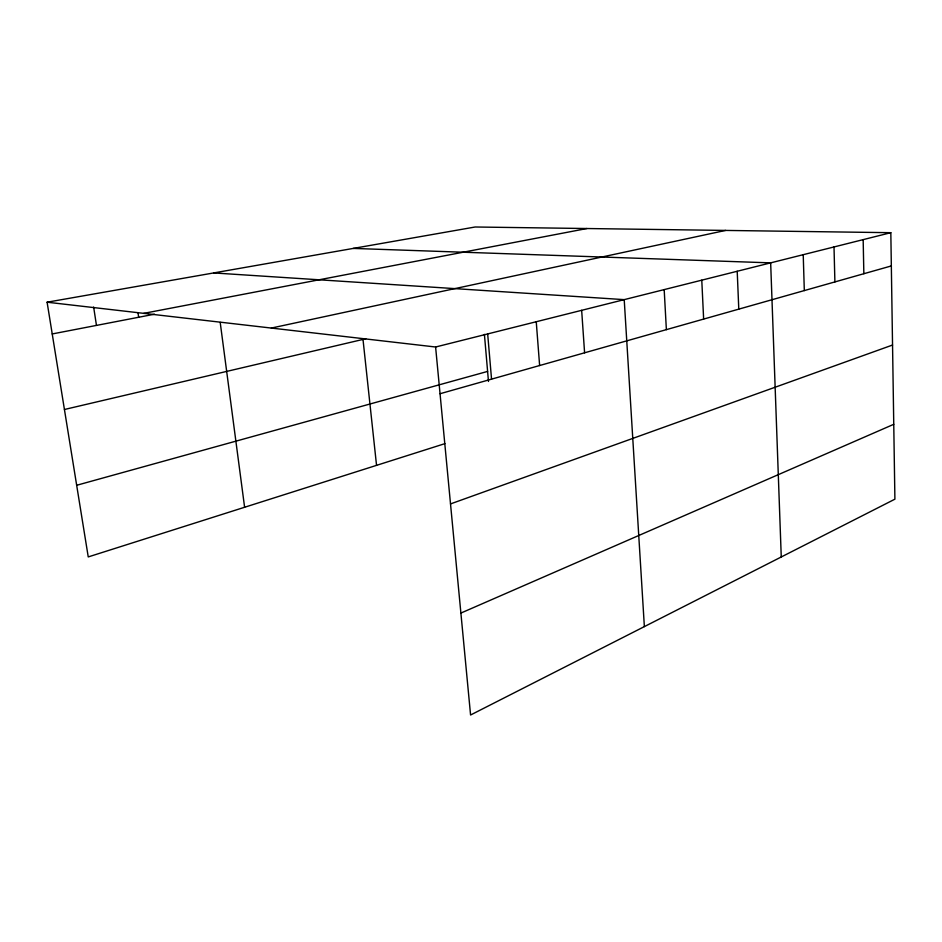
<?xml version="1.0" encoding="UTF-8"?>
<svg xmlns="http://www.w3.org/2000/svg" width="942" height="942" viewBox="0 0 942 942"><rect width="100%" height="100%" fill="white"/><g stroke="black" fill="none" stroke-linecap="round" stroke-linejoin="round"><path stroke-width="1.41" d="M460.885 613.077L893.758 424.312M450.512 503.923L892.545 345.031M444.895 443.647L88.242 556.922L47.1 302.205L475.145 226.998L890.826 232.686L894.9 499.178L470.576 715.002L435.604 347.009L47.1 302.205M440.044 393.732L891.332 265.938M76.667 485.283L487.603 371.419M435.604 347.009L890.826 232.686M64.433 409.499L365.755 338.767M271.343 328.063L725.611 230.425M52.222 333.951L154.5 314.204M143.749 313.356L586.913 228.529M353.215 248.417L770.662 262.865L781.259 556.981M213.669 272.933L624.216 299.638L644.363 626.607M93.647 307.068L96.461 325.414M138.038 312.921L138.662 317.266M220.204 322.399L244.602 507.255M363 339.414L376.541 465.348M487.673 333.939L491.547 379.155M484.412 334.375L488.474 381.463M536.245 321.728L539.625 365.543M581.661 310.33L584.593 352.803M664.181 289.606L666.371 329.653M701.778 280.163L703.639 319.091M737.209 271.261L738.787 309.141M803.22 254.681L804.315 290.583M834.011 246.945L834.895 281.929M863.166 239.621L863.849 273.722"/></g></svg>
